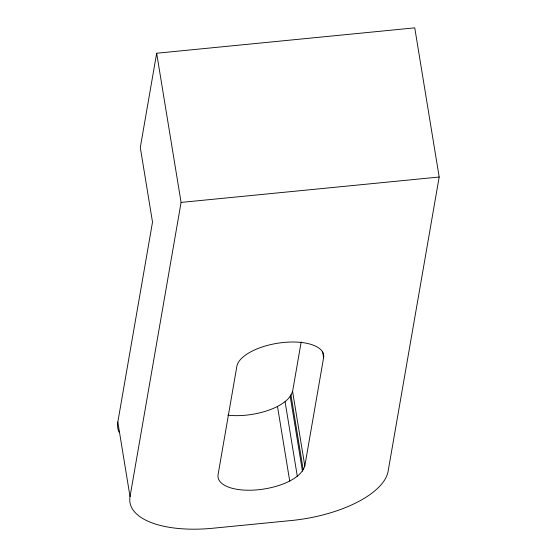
<?xml version="1.0" encoding="UTF-8"?>
<svg xmlns="http://www.w3.org/2000/svg" width="557" height="557" viewBox="0 0 557 557"><rect width="100%" height="100%" fill="white"/><g stroke="black" fill="none" stroke-linecap="round" stroke-linejoin="round"><path stroke-width="0.84" d="M117.819 422.032L130.032 496.621A91.111 39.227 -9.3 0 0 212.878 528.238L291.241 520.53A91.111 39.227 -9.3 0 0 388.125 471.229L439.181 177.022L414.749 27.85L156.656 53.242L140.301 147.514L152.514 222.104L117.819 422.032A91.111 39.227 -9.3 0 0 119.066 432.204M130.032 496.621L181.088 202.414L156.656 53.242M227.834 415.167A43.961 18.924 -9.3 0 0 277.504 406.457C283.896 403.01 290.26 398.554 292.599 391.404L301.177 341.963M323.596 357.726A43.961 18.924 -9.3 0 0 283.624 342.471A43.961 18.924 -9.3 0 0 236.878 366.262L218.093 474.522A43.961 18.924 -9.3 0 0 241.731 489.923A43.961 18.924 -9.3 0 0 289.717 481.046C296.115 477.593 302.472 473.144 304.811 465.986L323.596 357.726L322.614 351.725M181.088 202.414L439.181 177.022M292.599 391.404L304.811 465.986M290.928 394.711L303.14 469.293M290.246 396.598L302.458 471.187M285.093 401.736L297.313 476.319M277.504 406.457L289.717 481.046"/></g></svg>
